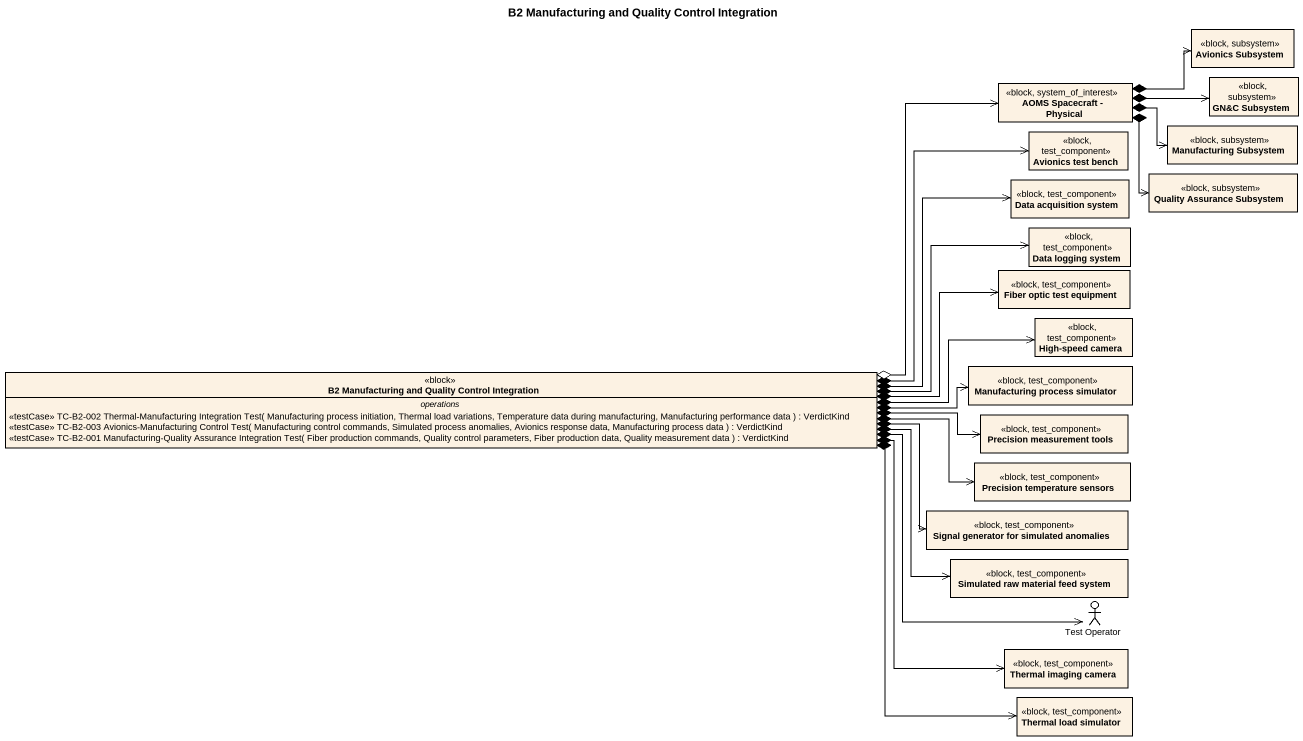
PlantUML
@startuml
title B2 Manufacturing and Quality Control Integration
allowmixing
hide circle
hide empty members
class "Avionics Subsystem" as Avionics_Subsystem <<block, subsystem>>
class "AOMS Spacecraft - Physical" as AOMS_Spacecraft_Physical <<block, system_of_interest>>
class "GN&C Subsystem" as GN_C_Subsystem <<block, subsystem>>
class "Avionics test bench" as Avionics_test_bench <<block, test_component>>
class "Manufacturing Subsystem" as Manufacturing_Subsystem <<block, subsystem>>
class "Data acquisition system" as Data_acquisition_system <<block, test_component>>
class "Quality Assurance Subsystem" as Quality_Assurance_Subsystem <<block, subsystem>>
class "Data logging system" as Data_logging_system <<block, test_component>>
class "Fiber optic test equipment" as Fiber_optic_test_equipment <<block, test_component>>
class "High-speed camera" as High_speed_camera <<block, test_component>>
class "B2 Manufacturing and Quality Control Integration" as B2_Manufacturing_and <<block>> {
  -- operations --
  <<testCase>> TC-B2-002 Thermal-Manufacturing Integration Test( Manufacturing process initiation, Thermal load variations, Temperature data during manufacturing, Manufacturing performance data ) : VerdictKind
  <<testCase>> TC-B2-003 Avionics-Manufacturing Control Test( Manufacturing control commands, Simulated process anomalies, Avionics response data, Manufacturing process data ) : VerdictKind
  <<testCase>> TC-B2-001 Manufacturing-Quality Assurance Integration Test( Fiber production commands, Quality control parameters, Fiber production data, Quality measurement data ) : VerdictKind
}
class "Manufacturing process simulator" as Manufacturing_process <<block, test_component>>
class "Precision measurement tools" as Precision_measurement_tools <<block, test_component>>
class "Precision temperature sensors" as Precision_temperature <<block, test_component>>
class "Signal generator for simulated anomalies" as Signal_generator_for <<block, test_component>>
class "Simulated raw material feed system" as Simulated_raw_material_feed <<block, test_component>>
actor "Test Operator" as Test_Operator
class "Thermal imaging camera" as Thermal_imaging_camera <<block, test_component>>
class "Thermal load simulator" as Thermal_load_simulator <<block, test_component>>
AOMS_Spacecraft_Physical *-right-> Avionics_Subsystem
AOMS_Spacecraft_Physical *-right-> GN_C_Subsystem
AOMS_Spacecraft_Physical *-right-> Manufacturing_Subsystem
AOMS_Spacecraft_Physical *-right-> Quality_Assurance_Subsystem
B2_Manufacturing_and o-right-> AOMS_Spacecraft_Physical
B2_Manufacturing_and *-right-> Avionics_test_bench
B2_Manufacturing_and *-right-> Data_acquisition_system
B2_Manufacturing_and *-right-> Data_logging_system
B2_Manufacturing_and *-right-> Fiber_optic_test_equipment
B2_Manufacturing_and *-right-> High_speed_camera
B2_Manufacturing_and *-right-> Manufacturing_process
B2_Manufacturing_and *-right-> Precision_measurement_tools
B2_Manufacturing_and *-right-> Precision_temperature
B2_Manufacturing_and *-right-> Signal_generator_for
B2_Manufacturing_and *-right-> Simulated_raw_material_feed
B2_Manufacturing_and *-right-> Test_Operator
B2_Manufacturing_and *-right-> Thermal_imaging_camera
B2_Manufacturing_and *-right-> Thermal_load_simulator
@enduml
